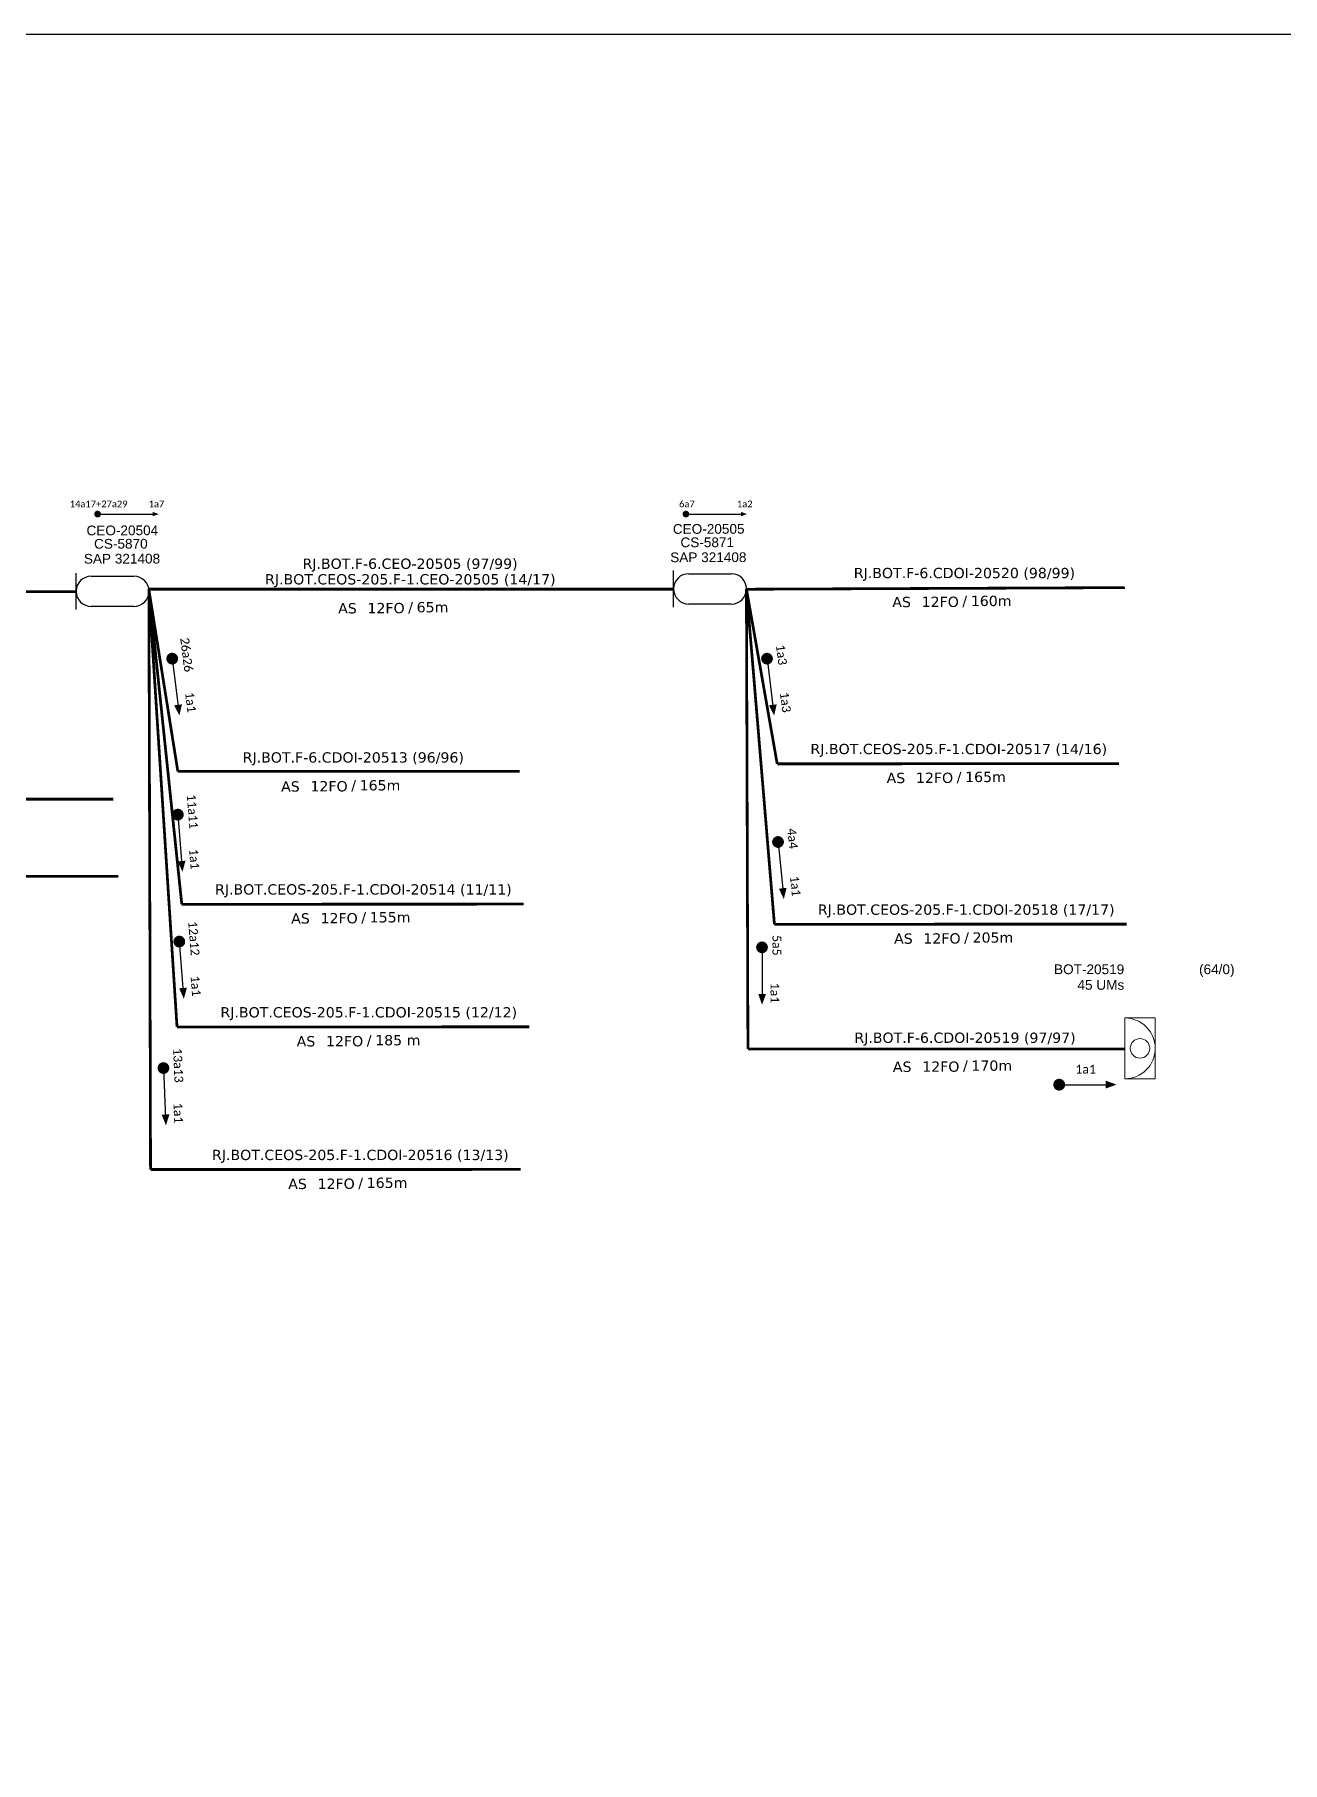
# Model space of a CAD drawing. Extents: x -89 to 749, y 705 to 1299.
# Drawn here: x 125.2 to 339.8, y 1002 to 1299 of the extents above; entities that cross this region are included whole.
import ezdxf
from ezdxf.enums import TextEntityAlignment as Align

# ---------------------------------------------------------------- set-up
doc = ezdxf.new("R2010")
doc.units = 0
for name, color, linetype, lineweight in [("20.0-LEGENDA DOS CDO'S", 1, 'Continuous', 0), ('20.1-CDO_INTERIOR', 1, 'Continuous', 0), ('20.2-CDO_POSTE', 1, 'Continuous', 5), ('40.1-ETIQUETAS', 1, 'Continuous', 20)]:
    doc.layers.add(name, color=color, linetype=linetype, lineweight=lineweight)
for name, color, linetype in [('20.4-CEOS', 1, 'Continuous'), ('CAP a instalar', 1, 'Continuous'), ('SETA', 7, 'Continuous')]:
    doc.layers.add(name, color=color, linetype=linetype)
doc.styles.add('ARIAL', font='arial.ttf')
doc.styles.add('siredit', font='verdana.ttf')
doc.styles.get("Standard").update_dxf_attribs({"font": 'arial.ttf'})
doc.linetypes.add('FENCELINE1', pattern='A,0.25,-0.1,[133,ltypeshp.shx,S=0.1,R=0,X=-0.1,Y=0],-0.1,1', length=1.45)

# ---------------------------------------------------------------- blocks, each defined once
blk = doc.blocks.new('ETIQUETA_RS5F')
at = {"layer": '40.1-ETIQUETAS', "color": 0, "style": 'siredit'}
blk.add_text('/', height=1.5, dxfattribs=at).set_placement((1.58, -1.95), align=Align.MIDDLE_RIGHT)
for tag, p in [('ETIQUETA_R_SECUNDARIA', (1.21, 2.1)), ('ETIQUETA_R_PRIMARIA', (1.21, 4.1)), ('F_ATIVAS/F_MORTAS', (1.14, -4.24))]:
    blk.add_attdef(tag, text='', height=1.5, dxfattribs=at).set_placement(p, align=Align.MIDDLE_CENTER)
for tag, p in [('TIPO_CABO', (-6.58, -2.12)), ('CAP_CABO', (0.4, -2.09))]:
    blk.add_attdef(tag, text='', height=1.5, dxfattribs=at).set_placement(p, align=Align.MIDDLE_RIGHT)
blk.add_attdef('METROS', text='', height=1.5, dxfattribs=at).set_placement((2.14, -1.95), align=Align.MIDDLE_LEFT)
for tag, p in [('FUSÃO_1', (0.85, -8.39)), ('FUSÃO_2', (0.85, -10.6)), ('FUSÃO_3', (0.85, -12.93)), ('FUSÃO_4', (0.85, -15.14)), ('FUSÃO_5', (0.85, -17.16))]:
    blk.add_attdef(tag, text='', height=1.5, dxfattribs=at).set_placement(p, align=Align.CENTER)
blk = doc.blocks.new('CDOI_INT')
at = {"layer": '20.1-CDO_INTERIOR', "color": 0, "lineweight": 18}
blk.add_lwpolyline([(4.25, -4.25), (4.25, 4.25), (0, 4.25), (0, -4.25)], close=True, dxfattribs=at)
blk.add_circle((2.12, 0), 1.36, dxfattribs=at)
blk.add_arc((0, 0), 4.25, 270, 90, dxfattribs=at)
at = {"layer": "20.0-LEGENDA DOS CDO'S", "color": 0, "style": 'ARIAL'}
for tag, p in [('CDO_N', (-0.08, 10.38)), ('SPLITER_1', (21.18, 10.38)), ('SPLITER_2', (21.19, 8.68)), ('SAP', (-0.08, 6.23)), ('SURVEY', (-0.08, 8.2)), ('1:XX', (5.94, -2.22)), ('UMS', (5.94, -4.24))]:
    blk.add_attdef(tag, p, '', height=1.36, dxfattribs=at)
blk.add_attdef('FIBRAS_UTILIZADAS', text='', height=1.36, dxfattribs=at).set_placement((15.34, 10.38), align=Align.CENTER)
blk = doc.blocks.new('CDOE-TEXTO PADRÃO')
at = {"layer": "20.0-LEGENDA DOS CDO'S", "color": 0, "style": 'ARIAL'}
for tag, p in [('CDO_N', (0.49, 7.39)), ('CORDOALHA', (0.5, 4.33)), ('SAP', (0.51, 1.67)), ('SPLITER_1', (0.59, -0.91)), ('SPLITER_2', (0.6, -3.55)), ('(XX-XX_F)S', (0.54, -8.29)), ('(XX-XX_L)S', (0.55, -10.83)), ('UMS', (0.55, -13.15))]:
    blk.add_attdef(tag, p, '', height=1.7, rotation=0.118, dxfattribs=at)
blk.add_attdef('FIBRAS_UTILIZADAS', text='', height=1.7, rotation=0.118, dxfattribs=at).set_placement((19.77, 7.43), align=Align.CENTER)

msp = doc.modelspace()

# ---------------------------------------------------------------- linework, layer by layer
msp.add_lwpolyline([(-89.32, 705.02), (749.25, 705.02), (749.25, 1299.02), (-89.32, 1299.02), (-89.32, 705.02)])
at = {"color": 7, "const_width": 0.578}
for points in [[(135.79, 1216.6, 1), (136.37, 1216.6, 1)], [(236.93, 1216.59, 1), (237.51, 1216.6, 1)]]:
    msp.add_lwpolyline(points, format="xyb", close=True, dxfattribs=at)
at = {"const_width": 1.01}
for points in [[(148.84, 1192.25, 1), (148.97, 1191.25, 1)], [(148.84, 1192.25, 1), (148.97, 1191.25, 1)], [(251.11, 1192.25, 1), (251.23, 1191.25, 1)], [(251.11, 1192.25, 1), (251.23, 1191.25, 1)], [(149.83, 1165.44, 1), (149.91, 1164.43, 1)], [(149.83, 1165.44, 1), (149.91, 1164.43, 1)], [(253.01, 1160.74, 1), (253.11, 1159.73, 1)], [(253.01, 1160.74, 1), (253.11, 1159.73, 1)], [(150.08, 1143.62, 1), (150.16, 1142.61, 1)], [(150.08, 1143.62, 1), (150.16, 1142.61, 1)], [(250.31, 1142.63, 1), (250.31, 1141.62, 1)], [(250.31, 1142.63, 1), (250.31, 1141.62, 1)], [(147.38, 1121.88, 1), (147.42, 1120.87, 1)], [(147.38, 1121.88, 1), (147.42, 1120.87, 1)], [(300.9, 1118.52, 1), (301.92, 1118.52, 1)]]:
    msp.add_lwpolyline(points, format="xyb", close=True, dxfattribs=at)
at = {"layer": '20.4-CEOS', "color": 7}
for p, q in [((132.38, 1200.18), (132.38, 1206.46)), ((134.99, 1205.93), (142.3, 1205.93)), ((142.3, 1200.71), (134.99, 1200.71))]:
    msp.add_line(p, q, dxfattribs=at)
at = {"layer": '20.4-CEOS', "color": 5}
for p, q in [((235.11, 1200.6), (235.11, 1206.88)), ((237.72, 1206.35), (245.03, 1206.35)), ((245.03, 1201.14), (237.72, 1201.14))]:
    msp.add_line(p, q, dxfattribs=at)
at = {"layer": '20.4-CEOS', "color": 7}
for centre, start, end in [((134.99, 1203.32), 90, 270), ((142.3, 1203.32), 270, 90)]:
    msp.add_arc(centre, 2.61, start, end, dxfattribs=at)
at = {"layer": '20.4-CEOS', "color": 5}
for centre, start, end in [((237.72, 1203.74), 90, 270), ((245.03, 1203.74), 270, 90)]:
    msp.add_arc(centre, 2.61, start, end, dxfattribs=at)
at = {"layer": 'CAP a instalar', "color": 7, "ltscale": 5.3, "const_width": 0.472}
for points in [[(42.25, 1203.28), (132.38, 1203.28)], [(149.87, 1172.38), (144.88, 1203.7)], [(144.88, 1203.7), (235.11, 1203.7)], [(247.63, 1203.68), (312.69, 1203.96)], [(247.63, 1203.68), (312.69, 1203.96)], [(149.87, 1172.38), (208.63, 1172.39)], [(149.87, 1172.38), (208.63, 1172.39)], [(48.53, 1167.6), (138.76, 1167.6)], [(48.23, 1154.35), (139.66, 1154.35)]]:
    msp.add_lwpolyline(points, dxfattribs=at)
at = {"layer": 'CAP a instalar', "color": 8, "ltscale": 5.3, "const_width": 0.472}
for points in [[(144.88, 1203.7), (150.55, 1149.53)], [(144.9, 1203.26), (149.73, 1128.45)], [(144.9, 1203.26), (145.18, 1103.94)], [(252.92, 1173.67), (247.63, 1203.74)], [(252.92, 1173.67), (311.71, 1173.69)], [(150.55, 1149.53), (209.34, 1149.56)], [(252.44, 1146.1), (312.99, 1146.11)], [(149.73, 1128.45), (210.28, 1128.46)], [(145.18, 1103.94), (208.83, 1103.95)]]:
    msp.add_lwpolyline(points, dxfattribs=at)
at = {"layer": 'CAP a instalar', "color": 251, "ltscale": 5.3, "const_width": 0.472}
msp.add_lwpolyline([(247.63, 1203.74), (252.44, 1146.1)], dxfattribs=at)
at = {"layer": 'CAP a instalar', "ltscale": 5.3, "const_width": 0.472}
for points in [[(247.63, 1203.74), (247.89, 1124.66)], [(247.89, 1124.66), (312.69, 1124.67)]]:
    msp.add_lwpolyline(points, dxfattribs=at)
at = {"layer": 'SETA', "color": 7}
for points in [[(136.08, 1216.6), (146.08, 1216.6)], [(237.22, 1216.59), (247.22, 1216.59)]]:
    msp.add_lwpolyline(points, dxfattribs=at)
at = {"layer": 'SETA'}
for points in [[(148.9, 1191.75), (149.98, 1183.12)], [(148.9, 1191.75), (149.98, 1183.12)], [(251.17, 1191.75), (252.25, 1183.12)], [(251.17, 1191.75), (252.25, 1183.12)], [(149.87, 1164.94), (150.56, 1156.27)], [(149.87, 1164.94), (150.56, 1156.27)], [(253.06, 1160.23), (253.93, 1151.58)], [(253.06, 1160.23), (253.93, 1151.58)], [(150.12, 1143.11), (150.8, 1134.44)], [(150.12, 1143.11), (150.8, 1134.44)], [(250.31, 1142.12), (250.31, 1133.43)], [(250.31, 1142.12), (250.31, 1133.43)], [(147.4, 1121.38), (147.77, 1112.69)], [(147.4, 1121.38), (147.77, 1112.69)], [(301.41, 1118.52), (310.11, 1118.52)]]:
    msp.add_lwpolyline(points, dxfattribs=at)
at = {"layer": 'SETA', "color": 7}
for points in [[(145.53, 1216.98), (146.59, 1216.6), (145.53, 1216.21)], [(246.67, 1216.98), (247.73, 1216.6), (246.67, 1216.21)]]:
    msp.add_solid(points, dxfattribs=at)
at = {"layer": 'SETA'}
for points in [[(150.58, 1183.9), (150.14, 1181.98), (149.24, 1183.73)], [(150.58, 1183.9), (150.14, 1181.98), (149.24, 1183.73)], [(252.84, 1183.9), (252.4, 1181.98), (251.51, 1183.73)], [(252.84, 1183.9), (252.4, 1181.98), (251.51, 1183.73)], [(151.19, 1157.02), (150.67, 1155.12), (149.85, 1156.91)], [(151.19, 1157.02), (150.67, 1155.12), (149.85, 1156.91)], [(254.54, 1152.35), (254.06, 1150.43), (253.2, 1152.21)], [(254.54, 1152.35), (254.06, 1150.43), (253.2, 1152.21)], [(151.43, 1135.19), (150.91, 1133.29), (150.09, 1135.09)], [(151.43, 1135.19), (150.91, 1133.29), (150.09, 1135.09)], [(251, 1134.12), (250.32, 1132.27), (249.65, 1134.12)], [(251, 1134.12), (250.32, 1132.27), (249.65, 1134.12)], [(309.41, 1119.21), (311.26, 1118.54), (309.41, 1117.86)], [(148.43, 1113.42), (147.83, 1111.54), (147.08, 1113.36)], [(148.43, 1113.42), (147.83, 1111.54), (147.08, 1113.36)]]:
    msp.add_solid(points, dxfattribs=at)

# ---------------------------------------------------------------- block references
at = {"layer": '20.2-CDO_POSTE', "color": 5}
ref = msp.add_blockref('CDOE-TEXTO PADRÃO', (234.87, 1208.28), dxfattribs=dict(at, xscale=0.9832304145283318, yscale=0.9832304145283318, zscale=0.9832304145283318))
ref.add_attrib('CDO_N', 'CEO-20505', (234.98, 1213.2), dxfattribs={"layer": "20.0-LEGENDA DOS CDO'S", "color": 0, "height": 1.671, "rotation": 0.118, "style": 'ARIAL'})
at = {"layer": '20.2-CDO_POSTE', "color": 7}
ref = msp.add_blockref('CDOE-TEXTO PADRÃO', (134.06, 1208.03), dxfattribs=dict(at, xscale=0.9832304145283318, yscale=0.9832304145283318, zscale=0.9832304145283318))
ref.add_attrib('CDO_N', 'CEO-20504', (134.17, 1212.95), dxfattribs={"layer": "20.0-LEGENDA DOS CDO'S", "color": 0, "height": 1.671, "rotation": 0.118, "style": 'ARIAL'})
ref = msp.add_blockref('CDOE-TEXTO PADRÃO', (135.36, 1205.72), dxfattribs=dict(at, xscale=0.9832304145283318, yscale=0.9832304145283318, zscale=0.9832304145283318))
ref.add_attrib('CDO_N', 'CS-5870', (135.47, 1210.65), dxfattribs={"layer": "20.0-LEGENDA DOS CDO'S", "color": 0, "height": 1.671, "rotation": 0.118, "style": 'ARIAL'})
at = {"layer": '20.2-CDO_POSTE', "color": 5}
ref = msp.add_blockref('CDOE-TEXTO PADRÃO', (236.18, 1205.98), dxfattribs=dict(at, xscale=0.9832304145283318, yscale=0.9832304145283318, zscale=0.9832304145283318))
ref.add_attrib('CDO_N', 'CS-5871', (236.29, 1210.9), dxfattribs={"layer": "20.0-LEGENDA DOS CDO'S", "color": 0, "height": 1.671, "rotation": 0.118, "style": 'ARIAL'})
at = {"layer": '20.2-CDO_POSTE', "color": 7}
ref = msp.add_blockref('CDOE-TEXTO PADRÃO', (133.61, 1203.16), dxfattribs=dict(at, xscale=0.9832304145283318, yscale=0.9832304145283318, zscale=0.9832304145283318))
ref.add_attrib('CDO_N', 'SAP 321408', (133.72, 1208.08), dxfattribs={"layer": "20.0-LEGENDA DOS CDO'S", "color": 0, "height": 1.671, "rotation": 0.118, "style": 'ARIAL'})
at = {"layer": '20.2-CDO_POSTE', "color": 5}
ref = msp.add_blockref('CDOE-TEXTO PADRÃO', (234.42, 1203.41), dxfattribs=dict(at, xscale=0.9832304145283318, yscale=0.9832304145283318, zscale=0.9832304145283318))
ref.add_attrib('CDO_N', 'SAP 321408', (234.53, 1208.33), dxfattribs={"layer": "20.0-LEGENDA DOS CDO'S", "color": 0, "height": 1.671, "rotation": 0.118, "style": 'ARIAL'})
at = {"layer": '40.1-ETIQUETAS', "color": 7}
ref = msp.add_blockref('ETIQUETA_RS5F', (188.44, 1202.91), dxfattribs=dict(at, xscale=1.179876478786643, yscale=1.179876478786643, zscale=1.179876478786643))
ref.add_attrib('ETIQUETA_R_PRIMARIA', 'RJ.BOT.F-6.CEO-20505 (97/99)', dxfattribs={"color": 0, "height": 1.7698, "style": 'siredit'}).set_placement((189.8, 1208.07), align=Align.MIDDLE_CENTER)
ref.add_attrib('ETIQUETA_R_SECUNDARIA', 'RJ.BOT.CEOS-205.F-1.CEO-20505 (14/17)', dxfattribs={"color": 0, "height": 1.7698, "style": 'siredit'}).set_placement((189.84, 1205.39), align=Align.MIDDLE_CENTER)
ref.add_attrib('TIPO_CABO', 'AS', dxfattribs={"color": 0, "height": 1.77, "style": 'siredit'}).set_placement((180.64, 1200.41), align=Align.MIDDLE_RIGHT)
ref.add_attrib('CAP_CABO', '12FO', dxfattribs={"color": 0, "height": 1.77, "style": 'siredit'}).set_placement((188.87, 1200.44), align=Align.MIDDLE_RIGHT)
ref.add_attrib('METROS', '65m', dxfattribs={"color": 0, "height": 1.77, "style": 'siredit'}).set_placement((190.93, 1200.6), align=Align.MIDDLE_LEFT)
at = {"layer": 'CAP a instalar', "color": 7, "linetype": 'FENCELINE1', "ltscale": 5.3}
ref = msp.add_blockref('ETIQUETA_RS5F', (283.71, 1203.99), dxfattribs=dict(at, xscale=1.179876478787562, yscale=1.179876478787562, zscale=1.179876478787562))
ref.add_attrib('ETIQUETA_R_SECUNDARIA', 'RJ.BOT.F-6.CDOI-20520 (98/99)', dxfattribs={"layer": '40.1-ETIQUETAS', "color": 0, "height": 1.7698, "style": 'siredit'}).set_placement((285.11, 1206.47), align=Align.MIDDLE_CENTER)
ref.add_attrib('TIPO_CABO', 'AS', dxfattribs={"layer": '40.1-ETIQUETAS', "color": 0, "height": 1.77, "style": 'siredit'}).set_placement((275.91, 1201.49), align=Align.MIDDLE_RIGHT)
ref.add_attrib('CAP_CABO', '12FO', dxfattribs={"layer": '40.1-ETIQUETAS', "color": 0, "height": 1.77, "style": 'siredit'}).set_placement((284.15, 1201.52), align=Align.MIDDLE_RIGHT)
ref.add_attrib('METROS', '160m', dxfattribs={"layer": '40.1-ETIQUETAS', "color": 0, "height": 1.77, "style": 'siredit'}).set_placement((286.21, 1201.68), align=Align.MIDDLE_LEFT)
at = {"layer": 'CAP a instalar', "color": 8, "linetype": 'FENCELINE1', "ltscale": 5.3}
ref = msp.add_blockref('ETIQUETA_RS5F', (282.74, 1173.74), dxfattribs=dict(at, xscale=1.179876478778951, yscale=1.179876478778951, zscale=1.179876478778951))
ref.add_attrib('ETIQUETA_R_SECUNDARIA', 'RJ.BOT.CEOS-205.F-1.CDOI-20517 (14/16)', dxfattribs={"layer": '40.1-ETIQUETAS', "color": 0, "height": 1.7698, "style": 'siredit'}).set_placement((284.14, 1176.22), align=Align.MIDDLE_CENTER)
ref.add_attrib('TIPO_CABO', 'AS', dxfattribs={"layer": '40.1-ETIQUETAS', "color": 0, "height": 1.77, "style": 'siredit'}).set_placement((274.93, 1171.24), align=Align.MIDDLE_RIGHT)
ref.add_attrib('CAP_CABO', '12FO', dxfattribs={"layer": '40.1-ETIQUETAS', "color": 0, "height": 1.77, "style": 'siredit'}).set_placement((283.17, 1171.27), align=Align.MIDDLE_RIGHT)
ref.add_attrib('METROS', '165m ', dxfattribs={"layer": '40.1-ETIQUETAS', "color": 0, "height": 1.77, "style": 'siredit'}).set_placement((285.23, 1171.43), align=Align.MIDDLE_LEFT)
at = {"layer": 'CAP a instalar', "color": 7, "linetype": 'FENCELINE1', "ltscale": 5.3}
ref = msp.add_blockref('ETIQUETA_RS5F', (178.64, 1172.29), dxfattribs=dict(at, xscale=1.179876478787562, yscale=1.179876478787562, zscale=1.179876478787562))
ref.add_attrib('ETIQUETA_R_SECUNDARIA', 'RJ.BOT.F-6.CDOI-20513 (96/96)', dxfattribs={"layer": '40.1-ETIQUETAS', "color": 0, "height": 1.7698, "style": 'siredit'}).set_placement((180.04, 1174.77), align=Align.MIDDLE_CENTER)
ref.add_attrib('TIPO_CABO', 'AS', dxfattribs={"layer": '40.1-ETIQUETAS', "color": 0, "height": 1.77, "style": 'siredit'}).set_placement((170.83, 1169.79), align=Align.MIDDLE_RIGHT)
ref.add_attrib('CAP_CABO', '12FO', dxfattribs={"layer": '40.1-ETIQUETAS', "color": 0, "height": 1.77, "style": 'siredit'}).set_placement((179.07, 1169.82), align=Align.MIDDLE_RIGHT)
ref.add_attrib('METROS', '165m', dxfattribs={"layer": '40.1-ETIQUETAS', "color": 0, "height": 1.77, "style": 'siredit'}).set_placement((181.13, 1169.98), align=Align.MIDDLE_LEFT)
at = {"layer": 'CAP a instalar', "color": 8, "linetype": 'FENCELINE1', "ltscale": 5.3}
ref = msp.add_blockref('ETIQUETA_RS5F', (180.37, 1149.61), dxfattribs=dict(at, xscale=1.179876478778951, yscale=1.179876478778951, zscale=1.179876478778951))
ref.add_attrib('ETIQUETA_R_SECUNDARIA', 'RJ.BOT.CEOS-205.F-1.CDOI-20514 (11/11)', dxfattribs={"layer": '40.1-ETIQUETAS', "color": 0, "height": 1.7698, "style": 'siredit'}).set_placement((181.77, 1152.09), align=Align.MIDDLE_CENTER)
ref.add_attrib('TIPO_CABO', 'AS', dxfattribs={"layer": '40.1-ETIQUETAS', "color": 0, "height": 1.77, "style": 'siredit'}).set_placement((172.56, 1147.11), align=Align.MIDDLE_RIGHT)
ref.add_attrib('CAP_CABO', '12FO', dxfattribs={"layer": '40.1-ETIQUETAS', "color": 0, "height": 1.77, "style": 'siredit'}).set_placement((180.8, 1147.14), align=Align.MIDDLE_RIGHT)
ref.add_attrib('METROS', '155m ', dxfattribs={"layer": '40.1-ETIQUETAS', "color": 0, "height": 1.77, "style": 'siredit'}).set_placement((182.86, 1147.3), align=Align.MIDDLE_LEFT)
ref = msp.add_blockref('ETIQUETA_RS5F', (284.02, 1146.13), dxfattribs=dict(at, xscale=1.179876478778951, yscale=1.179876478778951, zscale=1.179876478778951))
ref.add_attrib('ETIQUETA_R_SECUNDARIA', 'RJ.BOT.CEOS-205.F-1.CDOI-20518 (17/17)', dxfattribs={"layer": '40.1-ETIQUETAS', "color": 0, "height": 1.7698, "style": 'siredit'}).set_placement((285.42, 1148.61), align=Align.MIDDLE_CENTER)
ref.add_attrib('TIPO_CABO', 'AS', dxfattribs={"layer": '40.1-ETIQUETAS', "color": 0, "height": 1.77, "style": 'siredit'}).set_placement((276.22, 1143.63), align=Align.MIDDLE_RIGHT)
ref.add_attrib('CAP_CABO', '12FO', dxfattribs={"layer": '40.1-ETIQUETAS', "color": 0, "height": 1.77, "style": 'siredit'}).set_placement((284.45, 1143.66), align=Align.MIDDLE_RIGHT)
ref.add_attrib('METROS', '205m ', dxfattribs={"layer": '40.1-ETIQUETAS', "color": 0, "height": 1.77, "style": 'siredit'}).set_placement((286.51, 1143.82), align=Align.MIDDLE_LEFT)
at = {"layer": 'CAP a instalar', "linetype": 'FENCELINE1', "ltscale": 5.3}
ref = msp.add_blockref('CDOI_INT', (312.69, 1124.76), dxfattribs=dict(at, xscale=1.229459078905239, yscale=1.229459078905239, zscale=1.229459078905239))
ref.add_attrib('CDO_N', 'BOT-20519', dxfattribs={"layer": "20.0-LEGENDA DOS CDO'S", "color": 0, "height": 1.672, "style": 'ARIAL'}).set_placement((312.59, 1137.52), align=Align.RIGHT)
ref.add_attrib('FIBRAS_UTILIZADAS', '(64/0)', dxfattribs={"layer": "20.0-LEGENDA DOS CDO'S", "color": 0, "height": 1.672, "style": 'ARIAL'}).set_placement((331.55, 1137.52), align=Align.RIGHT)
ref.add_attrib('SURVEY', '45 UMs', dxfattribs={"layer": "20.0-LEGENDA DOS CDO'S", "color": 0, "height": 1.672, "style": 'ARIAL'}).set_placement((312.59, 1134.84), align=Align.RIGHT)
at = {"layer": 'CAP a instalar', "color": 8, "linetype": 'FENCELINE1', "ltscale": 5.3}
ref = msp.add_blockref('ETIQUETA_RS5F', (181.31, 1128.47), dxfattribs=dict(at, xscale=1.179876478778951, yscale=1.179876478778951, zscale=1.179876478778951))
ref.add_attrib('ETIQUETA_R_SECUNDARIA', 'RJ.BOT.CEOS-205.F-1.CDOI-20515 (12/12)', dxfattribs={"layer": '40.1-ETIQUETAS', "color": 0, "height": 1.7698, "style": 'siredit'}).set_placement((182.7, 1130.96), align=Align.MIDDLE_CENTER)
ref.add_attrib('TIPO_CABO', 'AS', dxfattribs={"layer": '40.1-ETIQUETAS', "color": 0, "height": 1.77, "style": 'siredit'}).set_placement((173.5, 1125.98), align=Align.MIDDLE_RIGHT)
ref.add_attrib('CAP_CABO', '12FO', dxfattribs={"layer": '40.1-ETIQUETAS', "color": 0, "height": 1.77, "style": 'siredit'}).set_placement((181.74, 1126), align=Align.MIDDLE_RIGHT)
ref.add_attrib('METROS', '185 m', dxfattribs={"layer": '40.1-ETIQUETAS', "color": 0, "height": 1.77, "style": 'siredit'}).set_placement((183.8, 1126.17), align=Align.MIDDLE_LEFT)
at = {"layer": 'CAP a instalar', "color": 1, "linetype": 'FENCELINE1', "ltscale": 5.3}
ref = msp.add_blockref('ETIQUETA_RS5F', (283.82, 1124.1), dxfattribs=dict(at, xscale=1.179876478787562, yscale=1.179876478787562, zscale=1.179876478787562))
ref.add_attrib('ETIQUETA_R_SECUNDARIA', 'RJ.BOT.F-6.CDOI-20519 (97/97)', dxfattribs={"layer": '40.1-ETIQUETAS', "color": 0, "height": 1.7698, "style": 'siredit'}).set_placement((285.21, 1126.59), align=Align.MIDDLE_CENTER)
ref.add_attrib('TIPO_CABO', 'AS', dxfattribs={"layer": '40.1-ETIQUETAS', "color": 0, "height": 1.77, "style": 'siredit'}).set_placement((276.01, 1121.61), align=Align.MIDDLE_RIGHT)
ref.add_attrib('CAP_CABO', '12FO', dxfattribs={"layer": '40.1-ETIQUETAS', "color": 0, "height": 1.77, "style": 'siredit'}).set_placement((284.25, 1121.63), align=Align.MIDDLE_RIGHT)
ref.add_attrib('METROS', '170m', dxfattribs={"layer": '40.1-ETIQUETAS', "color": 0, "height": 1.77, "style": 'siredit'}).set_placement((286.31, 1121.8), align=Align.MIDDLE_LEFT)
at = {"layer": 'CAP a instalar', "color": 8, "linetype": 'FENCELINE1', "ltscale": 5.3}
ref = msp.add_blockref('ETIQUETA_RS5F', (179.86, 1103.97), dxfattribs=dict(at, xscale=1.179876478778951, yscale=1.179876478778951, zscale=1.179876478778951))
ref.add_attrib('ETIQUETA_R_SECUNDARIA', 'RJ.BOT.CEOS-205.F-1.CDOI-20516 (13/13)', dxfattribs={"layer": '40.1-ETIQUETAS', "color": 0, "height": 1.7698, "style": 'siredit'}).set_placement((181.25, 1106.45), align=Align.MIDDLE_CENTER)
ref.add_attrib('TIPO_CABO', 'AS', dxfattribs={"layer": '40.1-ETIQUETAS', "color": 0, "height": 1.77, "style": 'siredit'}).set_placement((172.05, 1101.47), align=Align.MIDDLE_RIGHT)
ref.add_attrib('CAP_CABO', '12FO', dxfattribs={"layer": '40.1-ETIQUETAS', "color": 0, "height": 1.77, "style": 'siredit'}).set_placement((180.29, 1101.5), align=Align.MIDDLE_RIGHT)
ref.add_attrib('METROS', '165m ', dxfattribs={"layer": '40.1-ETIQUETAS', "color": 0, "height": 1.77, "style": 'siredit'}).set_placement((182.35, 1101.66), align=Align.MIDDLE_LEFT)

# ---------------------------------------------------------------- texts
at = {"color": 7, "char_height": 1.1568, "width": 85.3971, "attachment_point": 5, "rotation": 359.9166}
for s, insert in [('{\\fCalibri|b0|i0|c0|p34;\\C256;14a17+27a29}', (136.26, 1218.34)), ('{\\fCalibri|b0|i0|c0|p34;\\C256;1a7}', (146.2, 1218.34))]:
    msp.add_mtext(s, dxfattribs=dict(at, insert=insert))
at = {"color": 5, "char_height": 1.1568, "width": 85.3971, "attachment_point": 5, "rotation": 359.9166}
for s, insert in [('{\\fCalibri|b0|i0|c0|p34;\\C256;6a7}', (237.4, 1218.34)), ('{\\fCalibri|b0|i0|c0|p34;\\C256;1a2}', (247.34, 1218.34))]:
    msp.add_mtext(s, dxfattribs=dict(at, insert=insert))
at = {"char_height": 1.5173, "width": 25.6518, "attachment_point": 5}
for s, insert, rotation in [('{\\fCalibri|b0|i0|c0|p34;\\C7;26a26}', (151.39, 1192.41), 277.1136), ('{\\fCalibri|b0|i0|c0|p34;\\C7;1a3}', (253.66, 1192.41), 277.1136), ('{\\fCalibri|b0|i0|c0|p34;\\C7;1a1}', (152.07, 1184.25), 277.1136), ('{\\fCalibri|b0|i0|c0|p34;\\C7;1a3}', (254.33, 1184.25), 277.1136), ('{\\fCalibri|b0|i0|c0|p34;\\C7;11a11}', (152.39, 1165.48), 274.5464), ('{\\fCalibri|b0|i0|c0|p34;\\C7;4a4}', (255.56, 1160.83), 275.7639), ('{\\fCalibri|b0|i0|c0|p34;\\C7;1a1}', (152.7, 1157.3), 274.5464), ('{\\fCalibri|b0|i0|c0|p34;\\C7;1a1}', (256.04, 1152.66), 275.7639), ('{\\fCalibri|b0|i0|c0|p34;\\C7;12a12}', (152.63, 1143.66), 274.5464), ('{\\fCalibri|b0|i0|c0|p34;\\C7;5a5}', (252.86, 1142.47), 269.982), ('{\\fCalibri|b0|i0|c0|p34;\\C7;1a1}', (152.94, 1135.48), 274.5464), ('{\\fCalibri|b0|i0|c0|p34;\\C7;1a1}', (252.52, 1134.29), 269.982), ('{\\fCalibri|b0|i0|c0|p34;\\C7;13a13}', (149.93, 1121.83), 272.3975), ('{\\fCalibri|b0|i0|c0|p34;\\C7;1a1}', (149.94, 1113.64), 272.3975)]:
    msp.add_mtext(s, dxfattribs=dict(at, insert=insert, rotation=rotation))
at = {"insert": (305.96, 1121.18), "char_height": 1.5173, "width": 25.6518, "attachment_point": 5}
msp.add_mtext('{\\fCalibri|b0|i0|c0|p34;\\C7;1a1}', dxfattribs=at)

doc.saveas('drawing.dxf')
